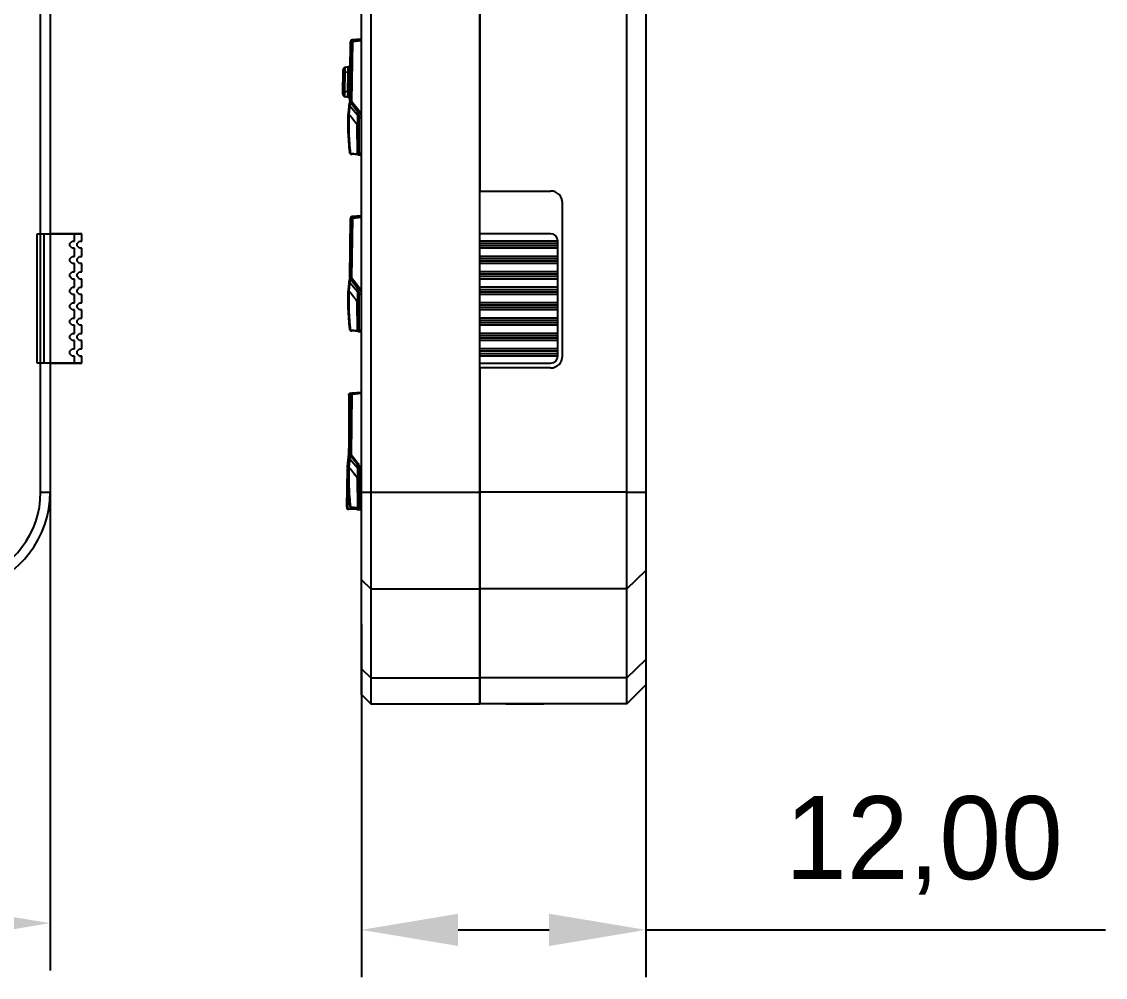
# Model space of a CAD drawing. Header units: millimetres. Extents: x 271 to 405, y 465 to 539.
# Drawn here: x 359.57 to 405.28, y 465.19 to 505.49 of the extents above; entities that cross this region are included whole.
import ezdxf

# ---------------------------------------------------------------- set-up
doc = ezdxf.new("R2010")
doc.units = ezdxf.units.MM
doc.header["$PDSIZE"] = -1
doc.dimstyles.new('ISO-25', dxfattribs={"dimtxt": 2.5, "dimasz": 2.5, "dimexe": 1.25, "dimexo": 0.625, "dimtad": 1, "dimtxsty": 'Standard', "dimcen": 2.5, "dimadec": 0, "dimazin": 0, "dimtfac": 1, "dimtmove": 0, "dimatfit": 3, "dimfxl": 1, "dimarcsym": 0})

# ---------------------------------------------------------------- blocks, each defined once
blk = doc.blocks.new('*D2')
at = {"color": 0, "lineweight": -2}
for p, q in [((288.922, 503.974), (288.922, 465.47)), ((360.773, 503.974), (360.773, 465.47)), ((293.002, 467.47), (356.693, 467.47))]:
    blk.add_line(p, q, dxfattribs=at)
at = {"color": 0}
for points in [[(293.002, 468.15), (293.002, 466.79), (288.922, 467.47)], [(356.693, 466.79), (356.693, 468.15), (360.773, 467.47)]]:
    blk.add_solid(points, dxfattribs=at)
at = {"layer": 'Defpoints', "color": 0}
for p in [(288.922, 503.974), (360.773, 503.974), (360.773, 467.47)]:
    blk.add_point(p, dxfattribs=at)
at = {"color": 0, "insert": (324.848, 471.036), "char_height": 3.5, "attachment_point": 5}
blk.add_mtext('71,85', dxfattribs=at)
blk = doc.blocks.new('*D4')
at = {"color": 0, "lineweight": -2}
for p, q in [((373.902, 480.074), (373.902, 465.186)), ((385.902, 480.074), (385.902, 465.186)), ((377.982, 467.186), (381.822, 467.186)), ((385.902, 467.186), (405.28, 467.186))]:
    blk.add_line(p, q, dxfattribs=at)
at = {"color": 0}
for points in [[(377.982, 467.866), (377.982, 466.506), (373.902, 467.186)], [(381.822, 466.506), (381.822, 467.866), (385.902, 467.186)]]:
    blk.add_solid(points, dxfattribs=at)
at = {"layer": 'Defpoints', "color": 0}
for p in [(373.902, 480.074), (385.902, 480.074), (385.902, 467.186)]:
    blk.add_point(p, dxfattribs=at)
at = {"color": 0, "insert": (397.631, 470.751), "char_height": 3.5, "attachment_point": 5}
blk.add_mtext('12,00', dxfattribs=at)

msp = doc.modelspace()

# ---------------------------------------------------------------- linework, layer by layer
at = {"color": 7, "linetype": 'Continuous', "lineweight": 25}
for p, q in [((360.374, 485.652), (360.373, 515.354)), ((360.773, 515.354), (360.773, 485.652)), ((373.902, 485.652), (373.902, 515.354)), ((374.302, 515.354), (374.302, 485.652)), ((378.902, 496.547), (378.902, 515.354)), ((378.902, 515.354), (378.902, 498.347)), ((385.102, 485.652), (385.102, 512.604)), ((385.902, 512.604), (385.902, 485.652)), ((373.408, 502.145), (373.441, 504.642)), ((373.441, 504.642), (373.408, 502.145)), ((373.521, 504.641), (373.488, 502.144)), ((373.902, 504.757), (373.513, 504.72)), ((373.564, 504.725), (373.513, 504.72)), ((373.564, 504.725), (373.513, 504.72)), ((373.564, 504.725), (373.513, 504.72)), ((373.564, 504.725), (373.513, 504.72)), ((373.564, 504.725), (373.513, 504.72)), ((373.514, 504.72), (373.559, 504.725)), ((373.514, 504.72), (373.564, 504.725)), ((373.514, 504.72), (373.564, 504.725)), ((373.514, 504.72), (373.553, 504.724)), ((373.514, 504.72), (373.556, 504.724)), ((373.514, 504.72), (373.556, 504.724)), ((373.564, 504.725), (373.902, 504.757)), ((373.128, 503.356), (373.117, 502.536)), ((373.128, 503.356), (373.117, 502.536)), ((373.119, 502.536), (373.13, 503.356)), ((373.213, 503.355), (373.13, 503.356)), ((373.202, 502.535), (373.213, 503.355)), ((373.348, 503.353), (373.213, 503.355)), ((373.349, 503.581), (373.214, 503.559)), ((373.337, 502.533), (373.348, 503.353)), ((373.421, 502.532), (373.431, 503.352)), ((373.202, 502.535), (373.119, 502.536)), ((373.198, 502.33), (373.332, 502.305)), ((373.337, 502.533), (373.202, 502.535)), ((373.436, 502.543), (373.433, 502.31)), ((373.446, 502.477), (373.433, 502.31)), ((373.438, 502.733), (373.436, 502.574)), ((373.353, 501.635), (373.381, 501.917)), ((373.395, 502.025), (373.366, 501.814)), ((373.399, 501.863), (373.376, 501.588)), ((373.41, 502.139), (373.392, 502)), ((373.392, 501.98), (373.416, 502.101)), ((373.409, 501.924), (373.399, 501.863)), ((373.408, 502.145), (373.408, 502.142)), ((373.432, 502.04), (373.409, 501.924)), ((373.741, 501.549), (373.409, 501.924)), ((373.716, 501.726), (373.426, 502.095)), ((373.488, 502.144), (373.779, 501.776)), ((373.812, 499.941), (373.814, 501.443)), ((373.894, 501.443), (373.892, 499.941)), ((373.736, 499.913), (373.73, 501.14)), ((373.413, 499.98), (373.41, 499.98)), ((373.413, 499.98), (373.41, 499.98)), ((373.413, 499.98), (373.41, 499.98)), ((373.413, 499.98), (373.41, 499.98)), ((373.413, 499.98), (373.41, 499.98)), ((373.41, 499.98), (373.415, 499.95)), ((373.41, 499.98), (373.413, 499.98)), ((373.415, 499.95), (373.41, 499.98)), ((373.426, 499.978), (373.413, 499.98)), ((373.433, 499.941), (373.736, 499.913)), ((373.457, 499.907), (373.459, 499.906)), ((373.785, 499.871), (373.481, 499.899)), ((373.887, 499.861), (373.785, 499.871)), ((373.785, 499.871), (373.883, 499.862)), ((373.884, 499.861), (373.902, 499.86)), ((378.902, 498.347), (381.885, 498.347)), ((382.385, 491.387), (382.385, 497.847)), ((373.902, 497.307), (373.513, 497.27)), ((373.564, 497.275), (373.902, 497.307)), ((373.408, 494.695), (373.441, 497.192)), ((373.441, 497.192), (373.408, 494.695)), ((373.521, 497.191), (373.488, 494.694)), ((373.564, 497.275), (373.513, 497.27)), ((373.564, 497.275), (373.513, 497.27)), ((373.564, 497.275), (373.513, 497.27)), ((373.564, 497.275), (373.513, 497.27)), ((373.564, 497.275), (373.513, 497.27)), ((373.514, 497.27), (373.562, 497.275)), ((373.514, 497.27), (373.564, 497.275)), ((373.514, 497.27), (373.564, 497.275)), ((373.514, 497.27), (373.556, 497.274)), ((373.514, 497.27), (373.556, 497.274)), ((373.514, 497.27), (373.556, 497.274)), ((362.108, 496.547), (360.773, 496.547)), ((362.108, 496.237), (362.108, 496.547)), ((381.885, 496.547), (378.902, 496.547)), ((378.902, 496.237), (378.902, 496.547)), ((361.908, 496.137), (362.008, 496.237)), ((361.908, 496.037), (361.908, 496.137)), ((362.008, 495.937), (361.908, 496.037)), ((362.008, 496.237), (362.108, 496.237)), ((362.108, 495.937), (362.008, 495.937)), ((362.108, 495.587), (362.108, 495.937)), ((382.185, 496.237), (378.902, 496.237)), ((378.902, 496.137), (378.902, 496.237)), ((382.185, 496.137), (378.902, 496.137)), ((378.902, 496.037), (378.902, 496.137)), ((382.185, 496.037), (378.902, 496.037)), ((378.902, 495.937), (378.902, 496.037)), ((382.185, 495.937), (378.902, 495.937)), ((378.902, 495.587), (378.902, 495.937)), ((382.185, 496.237), (382.185, 496.247)), ((382.185, 496.137), (382.185, 496.237)), ((382.185, 496.037), (382.185, 496.137)), ((382.185, 495.937), (382.185, 496.037)), ((382.185, 495.587), (382.185, 495.937)), ((361.908, 495.487), (362.008, 495.587)), ((361.908, 495.387), (361.908, 495.487)), ((362.008, 495.587), (362.108, 495.587)), ((382.185, 495.587), (378.902, 495.587)), ((378.902, 495.487), (378.902, 495.587)), ((382.185, 495.487), (378.902, 495.487)), ((378.902, 495.387), (378.902, 495.487)), ((382.185, 495.487), (382.185, 495.587)), ((382.185, 495.387), (382.185, 495.487)), ((362.008, 495.287), (361.908, 495.387)), ((362.108, 495.287), (362.008, 495.287)), ((362.108, 494.937), (362.108, 495.287)), ((373.436, 495.093), (373.433, 494.86)), ((373.446, 495.027), (373.433, 494.86)), ((373.438, 495.283), (373.436, 495.124)), ((382.185, 495.387), (378.902, 495.387)), ((378.902, 495.287), (378.902, 495.387)), ((382.185, 495.287), (378.902, 495.287)), ((378.902, 494.937), (378.902, 495.287)), ((382.185, 495.287), (382.185, 495.387)), ((382.185, 494.937), (382.185, 495.287)), ((361.908, 494.837), (362.008, 494.937)), ((361.908, 494.737), (361.908, 494.837)), ((362.008, 494.637), (361.908, 494.737)), ((362.008, 494.937), (362.108, 494.937)), ((362.108, 494.637), (362.008, 494.637)), ((362.108, 494.287), (362.108, 494.637)), ((373.395, 494.575), (373.366, 494.364)), ((373.41, 494.689), (373.392, 494.55)), ((373.392, 494.53), (373.416, 494.651)), ((373.408, 494.695), (373.408, 494.692)), ((373.432, 494.59), (373.409, 494.474)), ((373.716, 494.276), (373.426, 494.645)), ((373.488, 494.694), (373.779, 494.326)), ((382.185, 494.937), (378.902, 494.937)), ((378.902, 494.837), (378.902, 494.937)), ((382.185, 494.837), (378.902, 494.837)), ((378.902, 494.737), (378.902, 494.837)), ((382.185, 494.737), (378.902, 494.737)), ((378.902, 494.637), (378.902, 494.737)), ((382.185, 494.637), (378.902, 494.637)), ((378.902, 494.287), (378.902, 494.637)), ((382.185, 494.837), (382.185, 494.937)), ((382.185, 494.737), (382.185, 494.837)), ((382.185, 494.637), (382.185, 494.737)), ((382.185, 494.287), (382.185, 494.637)), ((361.908, 494.187), (362.008, 494.287)), ((361.908, 494.087), (361.908, 494.187)), ((362.008, 493.987), (361.908, 494.087)), ((362.008, 494.287), (362.108, 494.287)), ((373.353, 494.185), (373.381, 494.467)), ((373.399, 494.413), (373.376, 494.138)), ((373.409, 494.474), (373.399, 494.413)), ((373.741, 494.099), (373.409, 494.474)), ((382.185, 494.287), (378.902, 494.287)), ((378.902, 494.187), (378.902, 494.287)), ((382.185, 494.187), (378.902, 494.187)), ((378.902, 494.087), (378.902, 494.187)), ((382.185, 494.087), (378.902, 494.087)), ((378.902, 493.987), (378.902, 494.087)), ((382.185, 494.187), (382.185, 494.287)), ((382.185, 494.087), (382.185, 494.187)), ((382.185, 493.987), (382.185, 494.087)), ((361.908, 493.537), (362.008, 493.637)), ((362.108, 493.987), (362.008, 493.987)), ((362.008, 493.637), (362.108, 493.637)), ((362.108, 493.637), (362.108, 493.987)), ((373.736, 492.463), (373.73, 493.69)), ((373.812, 492.491), (373.814, 493.993)), ((373.894, 493.993), (373.892, 492.491)), ((382.185, 493.987), (378.902, 493.987)), ((378.902, 493.637), (378.902, 493.987)), ((382.185, 493.637), (378.902, 493.637)), ((378.902, 493.537), (378.902, 493.637)), ((382.185, 493.637), (382.185, 493.987)), ((382.185, 493.537), (382.185, 493.637)), ((361.908, 493.437), (361.908, 493.537)), ((362.008, 493.337), (361.908, 493.437)), ((362.108, 493.337), (362.008, 493.337)), ((362.108, 492.987), (362.108, 493.337)), ((382.185, 493.537), (378.902, 493.537)), ((378.902, 493.437), (378.902, 493.537)), ((382.185, 493.437), (378.902, 493.437)), ((378.902, 493.337), (378.902, 493.437)), ((382.185, 493.337), (378.902, 493.337)), ((378.902, 492.987), (378.902, 493.337)), ((382.185, 493.437), (382.185, 493.537)), ((382.185, 493.337), (382.185, 493.437)), ((382.185, 492.987), (382.185, 493.337)), ((361.908, 492.887), (362.008, 492.987)), ((361.908, 492.787), (361.908, 492.887)), ((362.008, 492.687), (361.908, 492.787)), ((362.008, 492.987), (362.108, 492.987)), ((382.185, 492.987), (378.902, 492.987)), ((378.902, 492.887), (378.902, 492.987)), ((382.185, 492.887), (378.902, 492.887)), ((378.902, 492.787), (378.902, 492.887)), ((382.185, 492.787), (378.902, 492.787)), ((378.902, 492.687), (378.902, 492.787)), ((382.185, 492.887), (382.185, 492.987)), ((382.185, 492.787), (382.185, 492.887)), ((382.185, 492.687), (382.185, 492.787)), ((361.908, 492.237), (362.008, 492.337)), ((362.108, 492.687), (362.008, 492.687)), ((362.008, 492.337), (362.108, 492.337)), ((362.108, 492.337), (362.108, 492.687)), ((373.413, 492.53), (373.41, 492.53)), ((373.413, 492.53), (373.41, 492.53)), ((373.413, 492.53), (373.41, 492.53)), ((373.41, 492.53), (373.415, 492.5)), ((373.413, 492.53), (373.41, 492.53)), ((373.413, 492.53), (373.41, 492.53)), ((373.41, 492.53), (373.413, 492.53)), ((373.415, 492.5), (373.41, 492.53)), ((373.426, 492.528), (373.413, 492.53)), ((373.433, 492.491), (373.736, 492.463)), ((373.457, 492.457), (373.459, 492.456)), ((373.785, 492.421), (373.481, 492.449)), ((373.887, 492.411), (373.785, 492.421)), ((373.785, 492.421), (373.883, 492.412)), ((373.884, 492.411), (373.902, 492.41)), ((382.185, 492.687), (378.902, 492.687)), ((378.902, 492.337), (378.902, 492.687)), ((382.185, 492.337), (378.902, 492.337)), ((378.902, 492.237), (378.902, 492.337)), ((382.185, 492.337), (382.185, 492.687)), ((382.185, 492.237), (382.185, 492.337)), ((361.908, 492.137), (361.908, 492.237)), ((362.008, 492.037), (361.908, 492.137)), ((362.108, 492.037), (362.008, 492.037)), ((362.108, 491.687), (362.108, 492.037)), ((382.185, 492.237), (378.902, 492.237)), ((378.902, 492.137), (378.902, 492.237)), ((382.185, 492.137), (378.902, 492.137)), ((378.902, 492.037), (378.902, 492.137)), ((382.185, 492.037), (378.902, 492.037)), ((378.902, 491.687), (378.902, 492.037)), ((382.185, 492.137), (382.185, 492.237)), ((382.185, 492.037), (382.185, 492.137)), ((382.185, 491.687), (382.185, 492.037)), ((361.908, 491.587), (362.008, 491.687)), ((361.908, 491.487), (361.908, 491.587)), ((362.008, 491.387), (361.908, 491.487)), ((362.008, 491.687), (362.108, 491.687)), ((362.008, 491.387), (362.108, 491.387)), ((362.108, 491.087), (362.108, 491.387)), ((382.185, 491.687), (378.902, 491.687)), ((378.902, 491.587), (378.902, 491.687)), ((382.185, 491.587), (378.902, 491.587)), ((378.902, 491.487), (378.902, 491.587)), ((382.185, 491.487), (378.902, 491.487)), ((378.902, 491.387), (378.902, 491.487)), ((382.185, 491.387), (378.902, 491.387)), ((378.902, 491.087), (378.902, 491.387)), ((382.185, 491.587), (382.185, 491.687)), ((382.185, 491.487), (382.185, 491.587)), ((382.185, 491.387), (382.185, 491.487)), ((360.773, 491.087), (362.108, 491.087)), ((378.902, 491.087), (381.885, 491.087)), ((378.902, 485.652), (378.902, 491.087)), ((378.902, 490.887), (378.902, 485.652)), ((381.885, 490.887), (378.902, 490.887)), ((373.373, 489.748), (373.371, 488.446)), ((373.386, 489.749), (373.373, 489.748)), ((373.382, 487.203), (373.386, 489.749)), ((373.447, 489.828), (373.459, 489.829)), ((373.497, 489.767), (373.464, 487.235)), ((373.902, 489.856), (373.493, 489.817)), ((373.557, 489.823), (373.493, 489.817)), ((373.557, 489.823), (373.902, 489.856)), ((373.371, 488.446), (373.37, 487.36)), ((373.359, 487.305), (373.33, 486.886)), ((373.361, 487.313), (373.331, 486.886)), ((373.378, 487.664), (373.378, 487.485)), ((373.464, 487.235), (373.761, 486.859)), ((373.364, 486.731), (373.391, 486.995)), ((373.377, 487.16), (373.378, 487.16)), ((373.378, 487.16), (373.382, 487.203)), ((373.404, 487.098), (373.378, 486.907)), ((373.402, 486.961), (373.379, 486.701)), ((373.419, 487.209), (373.4, 487.063)), ((373.405, 487.147), (373.401, 487.103)), ((373.414, 487.034), (373.402, 486.961)), ((373.439, 487.158), (373.414, 487.034)), ((373.755, 486.649), (373.414, 487.034)), ((373.722, 486.828), (373.425, 487.204)), ((373.283, 485.015), (373.311, 486.618)), ((373.312, 486.655), (373.311, 486.618)), ((373.817, 485.015), (373.82, 486.544)), ((373.87, 486.544), (373.867, 485.014)), ((373.749, 484.999), (373.743, 486.24)), ((360.374, 485.652), (360.773, 485.652)), ((373.902, 481.952), (373.902, 485.652)), ((373.902, 485.652), (374.302, 485.652)), ((374.302, 485.652), (374.302, 481.566)), ((374.302, 485.652), (378.902, 485.652)), ((378.902, 481.566), (378.902, 485.652)), ((385.102, 485.652), (378.902, 485.652)), ((378.902, 485.652), (378.902, 481.566)), ((385.102, 485.652), (385.902, 485.652)), ((385.102, 481.566), (385.102, 485.652)), ((385.902, 485.652), (385.902, 482.338)), ((373.283, 485.007), (373.283, 484.998)), ((373.317, 484.963), (373.689, 484.954)), ((373.425, 485.052), (373.423, 485.052)), ((373.423, 485.052), (373.427, 485.034)), ((373.438, 485.028), (373.749, 484.999)), ((373.452, 485.006), (373.456, 485.006)), ((373.78, 484.972), (373.468, 485.002)), ((373.892, 484.962), (373.883, 484.963)), ((373.733, 484.918), (373.361, 484.927)), ((373.888, 484.915), (373.902, 484.914)), ((385.102, 481.566), (385.902, 482.338)), ((385.902, 482.338), (385.902, 478.583)), ((373.902, 481.952), (374.302, 481.566)), ((373.902, 478.197), (373.902, 481.952)), ((374.302, 481.566), (378.902, 481.566)), ((374.302, 481.566), (374.302, 477.811)), ((378.902, 477.811), (378.902, 481.566)), ((385.102, 481.566), (378.902, 481.566)), ((378.902, 481.566), (378.902, 477.811)), ((385.102, 477.811), (385.102, 481.566)), ((385.102, 477.811), (385.902, 478.583)), ((385.902, 478.583), (385.902, 477.517)), ((373.902, 478.197), (374.302, 477.811)), ((373.902, 477.117), (373.902, 478.197)), ((374.302, 477.811), (378.902, 477.811)), ((374.302, 477.811), (374.302, 476.717)), ((378.902, 476.717), (378.902, 477.811)), ((385.102, 477.811), (378.902, 477.811)), ((378.902, 477.811), (378.902, 476.717)), ((385.102, 476.717), (385.102, 477.811)), ((385.102, 476.717), (385.902, 477.517)), ((373.902, 477.117), (374.302, 476.717)), ((374.302, 476.717), (378.902, 476.717)), ((385.102, 476.717), (378.902, 476.717))]:
    msp.add_line(p, q, dxfattribs=at)
at = {"color": 8, "linetype": 'Continuous', "lineweight": 25}
for p, q in [((373.504, 504.719), (373.513, 504.72)), ((373.504, 504.719), (373.513, 504.72)), ((373.504, 504.719), (373.513, 504.72)), ((373.504, 504.719), (373.513, 504.72)), ((373.902, 504.677), (373.521, 504.641)), ((373.434, 502.439), (373.436, 502.574)), ((373.435, 502.471), (373.436, 502.543)), ((373.381, 501.917), (373.392, 502.003)), ((373.426, 500.015), (373.426, 499.978)), ((373.504, 497.269), (373.513, 497.27)), ((373.504, 497.269), (373.513, 497.27)), ((373.504, 497.269), (373.513, 497.27)), ((373.504, 497.269), (373.513, 497.27)), ((373.902, 497.227), (373.521, 497.191)), ((373.434, 494.989), (373.436, 495.124)), ((373.435, 495.021), (373.436, 495.093)), ((373.381, 494.467), (373.392, 494.553)), ((373.426, 492.565), (373.426, 492.528)), ((373.902, 489.806), (373.497, 489.767)), ((373.367, 487.304), (373.378, 487.485)), ((373.378, 487.664), (373.377, 487.542)), ((373.378, 487.485), (373.378, 487.248)), ((373.382, 487.203), (373.382, 487.203)), ((373.391, 486.995), (373.403, 487.081)), ((373.353, 486.724), (373.346, 486.601)), ((373.378, 486.569), (373.346, 486.601)), ((373.819, 486.171), (373.743, 486.24)), ((373.298, 485.015), (373.283, 485.015)), ((373.689, 484.954), (373.689, 484.981)), ((373.412, 484.926), (373.413, 484.926))]:
    msp.add_line(p, q, dxfattribs=at)
at = {"color": 7, "linetype": 'Continuous'}
for p, q in [((360.223, 496.547), (361.808, 496.547)), ((360.223, 491.087), (360.223, 496.547)), ((360.523, 496.547), (362.108, 496.547)), ((360.523, 491.087), (360.523, 496.547)), ((361.808, 496.247), (361.808, 496.547)), ((362.108, 496.247), (362.108, 496.547)), ((361.608, 496.137), (361.708, 496.237)), ((361.608, 496.037), (361.608, 496.137)), ((361.708, 495.937), (361.608, 496.037)), ((361.708, 496.237), (361.808, 496.237)), ((361.808, 495.937), (361.708, 495.937)), ((361.808, 496.237), (361.808, 496.247)), ((361.808, 495.587), (361.808, 495.937)), ((361.908, 496.137), (362.008, 496.237)), ((361.908, 496.037), (361.908, 496.137)), ((362.008, 495.937), (361.908, 496.037)), ((362.008, 496.237), (362.108, 496.237)), ((362.108, 495.937), (362.008, 495.937)), ((362.108, 496.237), (362.108, 496.247)), ((362.108, 495.587), (362.108, 495.937)), ((361.608, 495.487), (361.708, 495.587)), ((361.608, 495.387), (361.608, 495.487)), ((361.708, 495.587), (361.808, 495.587)), ((361.908, 495.487), (362.008, 495.587)), ((361.908, 495.387), (361.908, 495.487)), ((362.008, 495.587), (362.108, 495.587)), ((361.708, 495.287), (361.608, 495.387)), ((361.808, 495.287), (361.708, 495.287)), ((361.808, 494.937), (361.808, 495.287)), ((362.008, 495.287), (361.908, 495.387)), ((362.108, 495.287), (362.008, 495.287)), ((362.108, 494.937), (362.108, 495.287)), ((361.608, 494.837), (361.708, 494.937)), ((361.608, 494.737), (361.608, 494.837)), ((361.708, 494.637), (361.608, 494.737)), ((361.708, 494.937), (361.808, 494.937)), ((361.808, 494.637), (361.708, 494.637)), ((361.808, 494.287), (361.808, 494.637)), ((361.908, 494.837), (362.008, 494.937)), ((361.908, 494.737), (361.908, 494.837)), ((362.008, 494.637), (361.908, 494.737)), ((362.008, 494.937), (362.108, 494.937)), ((362.108, 494.637), (362.008, 494.637)), ((362.108, 494.287), (362.108, 494.637)), ((361.608, 494.187), (361.708, 494.287)), ((361.608, 494.087), (361.608, 494.187)), ((361.708, 493.987), (361.608, 494.087)), ((361.708, 494.287), (361.808, 494.287)), ((361.908, 494.187), (362.008, 494.287)), ((361.908, 494.087), (361.908, 494.187)), ((362.008, 493.987), (361.908, 494.087)), ((362.008, 494.287), (362.108, 494.287)), ((361.608, 493.537), (361.708, 493.637)), ((361.808, 493.987), (361.708, 493.987)), ((361.708, 493.637), (361.808, 493.637)), ((361.808, 493.637), (361.808, 493.987)), ((361.908, 493.537), (362.008, 493.637)), ((362.108, 493.987), (362.008, 493.987)), ((362.008, 493.637), (362.108, 493.637)), ((362.108, 493.637), (362.108, 493.987)), ((361.608, 493.437), (361.608, 493.537)), ((361.708, 493.337), (361.608, 493.437)), ((361.808, 493.337), (361.708, 493.337)), ((361.808, 492.987), (361.808, 493.337)), ((361.908, 493.437), (361.908, 493.537)), ((362.008, 493.337), (361.908, 493.437)), ((362.108, 493.337), (362.008, 493.337)), ((362.108, 492.987), (362.108, 493.337)), ((361.608, 492.887), (361.708, 492.987)), ((361.608, 492.787), (361.608, 492.887)), ((361.708, 492.687), (361.608, 492.787)), ((361.708, 492.987), (361.808, 492.987)), ((361.908, 492.887), (362.008, 492.987)), ((361.908, 492.787), (361.908, 492.887)), ((362.008, 492.687), (361.908, 492.787)), ((362.008, 492.987), (362.108, 492.987)), ((361.608, 492.237), (361.708, 492.337)), ((361.808, 492.687), (361.708, 492.687)), ((361.708, 492.337), (361.808, 492.337)), ((361.808, 492.337), (361.808, 492.687)), ((361.908, 492.237), (362.008, 492.337)), ((362.108, 492.687), (362.008, 492.687)), ((362.008, 492.337), (362.108, 492.337)), ((362.108, 492.337), (362.108, 492.687)), ((361.608, 492.137), (361.608, 492.237)), ((361.708, 492.037), (361.608, 492.137)), ((361.808, 492.037), (361.708, 492.037)), ((361.808, 491.687), (361.808, 492.037)), ((361.908, 492.137), (361.908, 492.237)), ((362.008, 492.037), (361.908, 492.137)), ((362.108, 492.037), (362.008, 492.037)), ((362.108, 491.687), (362.108, 492.037)), ((361.608, 491.587), (361.708, 491.687)), ((361.608, 491.487), (361.608, 491.587)), ((361.708, 491.387), (361.608, 491.487)), ((361.708, 491.687), (361.808, 491.687)), ((361.808, 491.387), (361.708, 491.387)), ((361.808, 491.087), (361.808, 491.387)), ((361.908, 491.587), (362.008, 491.687)), ((361.908, 491.487), (361.908, 491.587)), ((362.008, 491.387), (361.908, 491.487)), ((362.008, 491.687), (362.108, 491.687)), ((362.108, 491.387), (362.008, 491.387)), ((362.108, 491.087), (362.108, 491.387)), ((361.808, 491.087), (360.223, 491.087)), ((362.108, 491.087), (360.523, 491.087))]:
    msp.add_line(p, q, dxfattribs=at)
at = {"color": 7, "linetype": 'Continuous', "lineweight": 25, "flags": 128}
for points in [[(373.129, 503.428), (373.128, 503.396), (373.128, 503.356)], [(373.117, 502.536), (373.117, 502.495), (373.116, 502.461), (373.116, 502.438), (373.117, 502.43), (373.117, 502.438), (373.118, 502.461), (373.118, 502.495), (373.119, 502.536)], [(373.419, 502.104), (373.422, 502.1), (373.426, 502.095)], [(373.419, 494.654), (373.422, 494.65), (373.426, 494.645)], [(373.466, 489.749), (373.45, 489.749), (373.435, 489.749), (373.421, 489.749), (373.409, 489.749), (373.399, 489.749), (373.392, 489.749), (373.387, 489.749), (373.386, 489.749)], [(373.414, 487.235), (373.431, 488.502), (373.447, 489.768)], [(373.793, 486.596), (373.795, 486.596), (373.799, 486.597), (373.806, 486.597), (373.816, 486.597), (373.829, 486.597), (373.842, 486.597), (373.857, 486.597), (373.873, 486.597)], [(380.001, 476.717), (380.009, 476.717), (380.074, 476.717), (380.197, 476.717), (380.369, 476.717), (380.576, 476.717), (380.801, 476.717)], [(380.801, 476.717), (381.027, 476.717), (381.234, 476.717), (381.406, 476.717), (381.529, 476.717), (381.593, 476.717), (381.601, 476.717)]]:
    msp.add_lwpolyline(points, dxfattribs=at)
at = {"color": 8, "linetype": 'Continuous', "lineweight": 25, "flags": 128}
for points in [[(373.13, 503.441), (373.13, 503.454), (373.13, 503.462), (373.13, 503.454), (373.129, 503.431), (373.129, 503.428)], [(373.213, 503.355), (373.214, 503.433), (373.214, 503.499), (373.214, 503.544), (373.214, 503.559), (373.214, 503.559)], [(373.348, 503.353), (373.349, 503.44), (373.349, 503.514), (373.349, 503.564), (373.349, 503.581), (373.349, 503.581)], [(373.198, 502.33), (373.198, 502.33), (373.199, 502.346), (373.2, 502.39), (373.201, 502.457), (373.202, 502.535)], [(373.436, 499.952), (373.438, 499.948), (373.439, 499.945)], [(373.382, 487.203), (373.383, 487.203), (373.388, 487.203), (373.395, 487.203), (373.405, 487.203), (373.417, 487.203), (373.419, 487.203)], [(373.405, 487.147), (373.407, 487.148), (373.41, 487.151), (373.412, 487.154)], [(373.888, 484.915), (373.888, 484.916), (373.888, 484.92), (373.888, 484.927), (373.888, 484.935), (373.888, 484.946), (373.889, 484.959), (373.889, 484.962)]]:
    msp.add_lwpolyline(points, dxfattribs=at)
at = {"color": 7, "linetype": 'Continuous', "lineweight": 25}
for centre, radius, start, end in [((373.521, 504.641), 0.08, 95.4235, 179.2478), ((364.964, 503.472), 8.166, 359.1826, 359.7796), ((373.892, 499.941), 0.08, 206.7461, 264.6441), ((381.885, 497.847), 0.5, 0, 90), ((373.521, 497.191), 0.08, 95.4235, 179.2478), ((381.885, 496.247), 0.3, 0, 90), ((373.892, 492.491), 0.08, 206.7461, 264.6441), ((381.885, 491.387), 0.3, 270, 0), ((381.885, 491.387), 0.5, 270, 0), ((373.466, 489.749), 0.08, 94.577, 179.9097), ((373.458, 487.16), 0.08, 179.9125, 225.0645), ((373.462, 487.203), 0.08, 179.9109, 225.0952), ((356.536, 485.652), 3.837, 285.3418, 359.9994), ((356.536, 485.652), 4.237, 285.3418, 359.9995), ((373.362, 485.007), 0.08, 179.9482, 268.7088), ((373.367, 484.979), 0.0527, 198.0869, 263.2734), ((373.739, 484.971), 0.0527, 198.0868, 263.2734), ((373.89, 484.995), 0.08, 202.6057, 268.7054)]:
    msp.add_arc(centre, radius, start, end, dxfattribs=at)
at = {"color": 8, "linetype": 'Continuous', "lineweight": 25}
for centre, radius, start, end in [((366.193, 502.569), 7.145, 357.8771, 359.7087), ((373.506, 499.977), 0.08, 179.2835, 202.823), ((373.892, 499.941), 0.08, 219.6278, 264.6443), ((373.506, 492.527), 0.08, 179.2835, 203.8153), ((373.892, 492.491), 0.08, 219.6247, 264.6443), ((373.335, 485.013), 0.0533, 186.2323, 249.5217)]:
    msp.add_arc(centre, radius, start, end, dxfattribs=at)
at = {"color": 7, "linetype": 'Continuous', "lineweight": 25}
for points, knots in [([(373.524, 504.721), (373.517, 504.72), (373.504, 504.72), (373.485, 504.711), (373.47, 504.697), (373.458, 504.682), (373.45, 504.666), (373.445, 504.655), (373.443, 504.648), (373.442, 504.645), (373.441, 504.642), (373.441, 504.642), (373.441, 504.642)], [0, 0, 0, 0, 0.15768, 0.314346, 0.4644, 0.602906, 0.726263, 0.832708, 0.87988, 0.923189, 0.963052, 1, 1, 1, 1]), ([(373.441, 504.642), (373.442, 504.642), (373.443, 504.642), (373.454, 504.642), (373.468, 504.641), (373.483, 504.641), (373.501, 504.641), (373.514, 504.641), (373.521, 504.641)], [0, 0, 0, 0, 0.181752, 0.411268, 0.545131, 0.689867, 0.842768, 1, 1, 1, 1]), ([(373.521, 504.641), (373.52, 504.647), (373.519, 504.66), (373.517, 504.678), (373.516, 504.693), (373.515, 504.708), (373.514, 504.718), (373.514, 504.72), (373.514, 504.72)], [0, 0, 0, 0, 0.157473, 0.309699, 0.454025, 0.58857, 0.817964, 1, 1, 1, 1]), ([(373.214, 503.558), (373.206, 503.557), (373.188, 503.554), (373.166, 503.539), (373.149, 503.521), (373.139, 503.504), (373.134, 503.489), (373.131, 503.477), (373.13, 503.471), (373.13, 503.467), (373.13, 503.464), (373.13, 503.456), (373.129, 503.446), (373.129, 503.431), (373.129, 503.428)], [0, 0, 0, 0, 0.117875, 0.251494, 0.363658, 0.458025, 0.5346, 0.591224, 0.622224, 0.643386, 0.672141, 0.737076, 0.950037, 1, 1, 1, 1]), ([(373.432, 503.666), (373.432, 503.668), (373.432, 503.671), (373.432, 503.668), (373.431, 503.662), (373.429, 503.651), (373.422, 503.631), (373.403, 503.606), (373.376, 503.587), (373.356, 503.584), (373.348, 503.583)], [0, 0, 0, 0, 0.139336, 0.238272, 0.281919, 0.334076, 0.459947, 0.648915, 0.869902, 1, 1, 1, 1]), ([(373.431, 503.352), (373.432, 503.395), (373.433, 503.481), (373.434, 503.586), (373.434, 503.647), (373.434, 503.656), (373.434, 503.656)], [0, 0, 0, 0, 0.322455, 0.64491, 0.967366, 1, 1, 1, 1]), ([(373.117, 502.536), (373.117, 502.523), (373.117, 502.497), (373.116, 502.462), (373.116, 502.441), (373.116, 502.43), (373.116, 502.426), (373.117, 502.415), (373.121, 502.395), (373.133, 502.371), (373.156, 502.347), (373.179, 502.333), (373.194, 502.332), (373.198, 502.332)], [0, 0, 0, 0, 0.1286239, 0.2674422, 0.4084201, 0.4838492, 0.5454522, 0.5652851, 0.6203566, 0.7422289, 0.8432276, 0.9599414, 1, 1, 1, 1]), ([(373.434, 502.475), (373.434, 502.447), (373.432, 502.394), (373.424, 502.275), (373.416, 502.187), (373.41, 502.139), (373.41, 502.139)], [0, 0, 0, 0, 0.373397, 0.701846, 0.9983375, 1, 1, 1, 1]), ([(373.436, 502.543), (373.437, 502.561), (373.438, 502.598), (373.437, 502.582), (373.436, 502.574)], [0, 0, 0, 0, 0.502047, 1, 1, 1, 1]), ([(373.438, 502.733), (373.439, 502.746), (373.441, 502.773), (373.444, 502.737), (373.445, 502.645), (373.446, 502.533), (373.446, 502.477)], [0, 0, 0, 0, 0.256766, 0.505731, 0.751665, 1, 1, 1, 1]), ([(373.332, 502.303), (373.338, 502.302), (373.354, 502.301), (373.375, 502.287), (373.393, 502.27), (373.404, 502.252), (373.41, 502.236), (373.412, 502.225), (373.413, 502.219), (373.413, 502.216), (373.413, 502.214), (373.413, 502.214), (373.413, 502.214)], [0, 0, 0, 0, 0.113108, 0.305709, 0.46554, 0.600442, 0.710202, 0.787656, 0.833975, 0.876139, 0.934577, 1, 1, 1, 1]), ([(373.399, 501.863), (373.396, 501.867), (373.389, 501.875), (373.383, 501.889), (373.38, 501.903), (373.38, 501.912), (373.381, 501.917)], [0, 0, 0, 0, 0.247051, 0.499713, 0.752528, 1, 1, 1, 1]), ([(373.381, 501.917), (373.383, 501.929), (373.386, 501.952), (373.39, 501.971), (373.392, 501.98)], [0, 0, 0, 0, 0.557096, 1, 1, 1, 1]), ([(373.409, 501.924), (373.406, 501.928), (373.4, 501.937), (373.394, 501.951), (373.391, 501.965), (373.391, 501.975), (373.392, 501.98)], [0, 0, 0, 0, 0.247246, 0.499807, 0.752471, 1, 1, 1, 1]), ([(373.488, 502.144), (373.478, 502.144), (373.463, 502.144), (373.444, 502.145), (373.431, 502.145), (373.421, 502.145), (373.411, 502.145), (373.409, 502.145), (373.408, 502.145)], [0, 0, 0, 0, 0.240463, 0.368553, 0.497681, 0.627218, 0.756382, 1, 1, 1, 1]), ([(373.409, 502.145), (373.409, 502.142), (373.409, 502.133), (373.412, 502.121), (373.417, 502.11), (373.421, 502.102), (373.423, 502.099), (373.424, 502.097), (373.425, 502.095), (373.425, 502.095), (373.425, 502.095), (373.426, 502.095)], [0, 0, 0, 0, 0.17618, 0.432787, 0.658631, 0.758368, 0.847885, 0.889009, 0.927828, 0.964681, 1, 1, 1, 1]), ([(373.432, 502.04), (373.429, 502.045), (373.423, 502.053), (373.417, 502.069), (373.414, 502.085), (373.415, 502.095), (373.416, 502.101)], [0, 0, 0, 0, 0.24719, 0.499867, 0.752615, 1, 1, 1, 1]), ([(373.426, 502.095), (373.426, 502.095), (373.428, 502.096), (373.435, 502.102), (373.443, 502.109), (373.454, 502.117), (373.468, 502.128), (373.48, 502.138), (373.488, 502.144)], [0, 0, 0, 0, 0.241127, 0.370686, 0.502719, 0.634695, 0.763396, 1, 1, 1, 1]), ([(373.41, 499.98), (373.385, 500.264), (373.336, 500.829), (373.347, 501.368), (373.353, 501.635)], [0, 0, 0, 0, 0.5029931, 1, 1, 1, 1]), ([(373.41, 499.98), (373.385, 500.264), (373.336, 500.83), (373.347, 501.368), (373.353, 501.635)], [0, 0, 0, 0, 0.502993, 1, 1, 1, 1]), ([(373.376, 501.588), (373.372, 501.591), (373.363, 501.598), (373.355, 501.61), (373.351, 501.623), (373.352, 501.631), (373.353, 501.635)], [0, 0, 0, 0, 0.246047, 0.499442, 0.75314, 1, 1, 1, 1]), ([(373.376, 501.588), (373.37, 501.322), (373.358, 500.789), (373.408, 500.224), (373.433, 499.941)], [0, 0, 0, 0, 0.499871, 1, 1, 1, 1]), ([(373.73, 501.14), (373.664, 501.223), (373.546, 501.373), (373.428, 501.522), (373.376, 501.588)], [0, 0, 0, 0, 0.558805, 1, 1, 1, 1]), ([(373.716, 501.726), (373.717, 501.727), (373.718, 501.728), (373.726, 501.734), (373.734, 501.741), (373.744, 501.749), (373.759, 501.76), (373.771, 501.77), (373.779, 501.776)], [0, 0, 0, 0, 0.241128, 0.370687, 0.50272, 0.634695, 0.763396, 1, 1, 1, 1]), ([(373.741, 501.549), (373.74, 501.493), (373.737, 501.38), (373.732, 501.22), (373.73, 501.14)], [0, 0, 0, 0, 0.499581, 1, 1, 1, 1]), ([(373.779, 501.776), (373.816, 501.719), (373.883, 501.617), (373.891, 501.496), (373.894, 501.443)], [0, 0, 0, 0, 0.558262, 1, 1, 1, 1]), ([(373.814, 501.443), (373.814, 501.444), (373.814, 501.445), (373.814, 501.446), (373.814, 501.446)], [0, 0, 0, 0, 0.560035, 1, 1, 1, 1]), ([(373.814, 501.443), (373.814, 501.444), (373.814, 501.445), (373.814, 501.446), (373.814, 501.446)], [0, 0, 0, 0, 0.5600349, 1, 1, 1, 1]), ([(373.814, 501.443), (373.814, 501.444), (373.814, 501.445), (373.814, 501.446), (373.814, 501.446)], [0, 0, 0, 0, 0.560035, 1, 1, 1, 1]), ([(373.814, 501.443), (373.814, 501.444), (373.814, 501.445), (373.814, 501.446), (373.814, 501.446)], [0, 0, 0, 0, 0.5600349, 1, 1, 1, 1]), ([(373.814, 501.443), (373.815, 501.443), (373.817, 501.443), (373.827, 501.443), (373.837, 501.443), (373.85, 501.443), (373.869, 501.443), (373.884, 501.443), (373.894, 501.443)], [0, 0, 0, 0, 0.240915, 0.370391, 0.5023, 0.633826, 0.762244, 1, 1, 1, 1]), ([(373.433, 499.941), (373.429, 499.944), (373.421, 499.948), (373.414, 499.958), (373.409, 499.969), (373.409, 499.976), (373.41, 499.98)], [0, 0, 0, 0, 0.221754, 0.487119, 0.729135, 1, 1, 1, 1]), ([(373.415, 499.95), (373.415, 499.949), (373.416, 499.945), (373.422, 499.942), (373.429, 499.942), (373.433, 499.941)], [0, 0, 0, 0, 0.332362, 0.622962, 1, 1, 1, 1]), ([(373.415, 499.95), (373.418, 499.944), (373.424, 499.93), (373.44, 499.914), (373.46, 499.903), (373.474, 499.901), (373.481, 499.899)], [0, 0, 0, 0, 0.25001, 0.499562, 0.749799, 1, 1, 1, 1]), ([(373.433, 499.941), (373.435, 499.936), (373.441, 499.924), (373.452, 499.912), (373.466, 499.902), (373.476, 499.9), (373.481, 499.899)], [0, 0, 0, 0, 0.2498125, 0.4999994, 0.750183, 1, 1, 1, 1]), ([(373.485, 499.899), (373.489, 499.898), (373.496, 499.898), (373.498, 499.898), (373.498, 499.898)], [0, 0, 0, 0, 0.559986, 1, 1, 1, 1]), ([(373.485, 499.899), (373.489, 499.898), (373.496, 499.898), (373.498, 499.898), (373.498, 499.898)], [0, 0, 0, 0, 0.559986, 1, 1, 1, 1]), ([(373.485, 499.899), (373.489, 499.898), (373.496, 499.898), (373.498, 499.898), (373.498, 499.898)], [0, 0, 0, 0, 0.559986, 1, 1, 1, 1]), ([(373.485, 499.899), (373.489, 499.898), (373.496, 499.898), (373.498, 499.898), (373.498, 499.898)], [0, 0, 0, 0, 0.559986, 1, 1, 1, 1]), ([(373.736, 499.913), (373.739, 499.907), (373.744, 499.896), (373.756, 499.883), (373.77, 499.874), (373.78, 499.872), (373.785, 499.871)], [0, 0, 0, 0, 0.245528, 0.499445, 0.753667, 1, 1, 1, 1]), ([(373.812, 499.941), (373.812, 499.941), (373.812, 499.941), (373.812, 499.939), (373.812, 499.935), (373.813, 499.93), (373.814, 499.924), (373.816, 499.915), (373.817, 499.909), (373.82, 499.905), (373.82, 499.905)], [0, 0, 0, 0, 0.072644, 0.152426, 0.244775, 0.355017, 0.486466, 0.639155, 0.993753, 1, 1, 1, 1]), ([(373.812, 499.941), (373.813, 499.941), (373.815, 499.941), (373.824, 499.941), (373.834, 499.941), (373.847, 499.941), (373.866, 499.941), (373.881, 499.941), (373.892, 499.941)], [0, 0, 0, 0, 0.243617, 0.372782, 0.502319, 0.631448, 0.759539, 1, 1, 1, 1]), ([(373.884, 499.861), (373.884, 499.862), (373.884, 499.863), (373.885, 499.874), (373.887, 499.889), (373.888, 499.904), (373.89, 499.921), (373.891, 499.934), (373.892, 499.941)], [0, 0, 0, 0, 0.182036, 0.411431, 0.545976, 0.690302, 0.842527, 1, 1, 1, 1]), ([(373.524, 497.271), (373.517, 497.27), (373.504, 497.27), (373.485, 497.261), (373.47, 497.247), (373.458, 497.232), (373.45, 497.216), (373.445, 497.205), (373.443, 497.198), (373.442, 497.195), (373.441, 497.192), (373.441, 497.192), (373.441, 497.192)], [0, 0, 0, 0, 0.15768, 0.314346, 0.4644, 0.602906, 0.726263, 0.832708, 0.87988, 0.923189, 0.963052, 1, 1, 1, 1]), ([(373.441, 497.192), (373.442, 497.192), (373.443, 497.192), (373.454, 497.192), (373.468, 497.191), (373.483, 497.191), (373.501, 497.191), (373.514, 497.191), (373.521, 497.191)], [0, 0, 0, 0, 0.181752, 0.411268, 0.545131, 0.689867, 0.842768, 1, 1, 1, 1]), ([(373.521, 497.191), (373.52, 497.197), (373.519, 497.21), (373.517, 497.228), (373.516, 497.243), (373.515, 497.258), (373.514, 497.268), (373.514, 497.27), (373.514, 497.27)], [0, 0, 0, 0, 0.157473, 0.309699, 0.454025, 0.58857, 0.817964, 1, 1, 1, 1]), ([(373.434, 495.025), (373.433, 494.997), (373.432, 494.944), (373.425, 494.828), (373.415, 494.737), (373.41, 494.695)], [0, 0, 0, 0, 0.3786773, 0.711771, 1, 1, 1, 1]), ([(373.436, 495.093), (373.437, 495.111), (373.438, 495.148), (373.437, 495.132), (373.436, 495.124)], [0, 0, 0, 0, 0.502047, 1, 1, 1, 1]), ([(373.438, 495.283), (373.439, 495.296), (373.441, 495.323), (373.444, 495.287), (373.445, 495.195), (373.446, 495.083), (373.446, 495.027)], [0, 0, 0, 0, 0.256766, 0.505731, 0.751665, 1, 1, 1, 1]), ([(373.488, 494.694), (373.478, 494.694), (373.463, 494.694), (373.444, 494.695), (373.431, 494.695), (373.421, 494.695), (373.411, 494.695), (373.409, 494.695), (373.408, 494.695)], [0, 0, 0, 0, 0.240463, 0.368553, 0.497681, 0.627218, 0.756382, 1, 1, 1, 1]), ([(373.409, 494.695), (373.409, 494.692), (373.409, 494.683), (373.412, 494.671), (373.417, 494.66), (373.421, 494.652), (373.423, 494.649), (373.424, 494.647), (373.425, 494.645), (373.425, 494.645), (373.425, 494.645), (373.426, 494.645)], [0, 0, 0, 0, 0.17618, 0.432787, 0.658631, 0.758368, 0.847885, 0.889009, 0.927828, 0.964681, 1, 1, 1, 1]), ([(373.432, 494.59), (373.429, 494.595), (373.423, 494.603), (373.417, 494.619), (373.414, 494.635), (373.415, 494.645), (373.416, 494.651)], [0, 0, 0, 0, 0.24719, 0.499867, 0.752615, 1, 1, 1, 1]), ([(373.426, 494.645), (373.426, 494.645), (373.428, 494.646), (373.435, 494.652), (373.443, 494.659), (373.454, 494.667), (373.468, 494.678), (373.48, 494.688), (373.488, 494.694)], [0, 0, 0, 0, 0.241127, 0.370686, 0.502719, 0.634695, 0.763396, 1, 1, 1, 1]), ([(373.41, 492.53), (373.385, 492.814), (373.336, 493.379), (373.347, 493.918), (373.353, 494.185)], [0, 0, 0, 0, 0.502993, 1, 1, 1, 1]), ([(373.41, 492.53), (373.385, 492.814), (373.336, 493.38), (373.347, 493.918), (373.353, 494.185)], [0, 0, 0, 0, 0.502993, 1, 1, 1, 1]), ([(373.376, 494.138), (373.372, 494.141), (373.363, 494.148), (373.355, 494.16), (373.351, 494.173), (373.352, 494.181), (373.353, 494.185)], [0, 0, 0, 0, 0.2460472, 0.4994419, 0.7531397, 1, 1, 1, 1]), ([(373.376, 494.138), (373.37, 493.872), (373.358, 493.339), (373.408, 492.774), (373.433, 492.491)], [0, 0, 0, 0, 0.499871, 1, 1, 1, 1]), ([(373.73, 493.69), (373.664, 493.773), (373.546, 493.923), (373.428, 494.072), (373.376, 494.138)], [0, 0, 0, 0, 0.558805, 1, 1, 1, 1]), ([(373.399, 494.413), (373.396, 494.417), (373.389, 494.425), (373.383, 494.439), (373.38, 494.453), (373.38, 494.462), (373.381, 494.467)], [0, 0, 0, 0, 0.247051, 0.499713, 0.752528, 1, 1, 1, 1]), ([(373.381, 494.467), (373.383, 494.479), (373.386, 494.502), (373.39, 494.521), (373.392, 494.53)], [0, 0, 0, 0, 0.557096, 1, 1, 1, 1]), ([(373.409, 494.474), (373.406, 494.478), (373.4, 494.487), (373.394, 494.501), (373.391, 494.515), (373.391, 494.525), (373.392, 494.53)], [0, 0, 0, 0, 0.247246, 0.499807, 0.752471, 1, 1, 1, 1]), ([(373.716, 494.276), (373.717, 494.277), (373.718, 494.278), (373.726, 494.284), (373.734, 494.291), (373.744, 494.299), (373.759, 494.31), (373.771, 494.32), (373.779, 494.326)], [0, 0, 0, 0, 0.241128, 0.370687, 0.50272, 0.634695, 0.763396, 1, 1, 1, 1]), ([(373.741, 494.099), (373.74, 494.043), (373.737, 493.93), (373.732, 493.77), (373.73, 493.69)], [0, 0, 0, 0, 0.499581, 1, 1, 1, 1]), ([(373.779, 494.326), (373.816, 494.269), (373.883, 494.167), (373.891, 494.046), (373.894, 493.993)], [0, 0, 0, 0, 0.558262, 1, 1, 1, 1]), ([(373.814, 493.993), (373.814, 493.994), (373.814, 493.995), (373.814, 493.996), (373.814, 493.996)], [0, 0, 0, 0, 0.560035, 1, 1, 1, 1]), ([(373.814, 493.993), (373.814, 493.994), (373.814, 493.995), (373.814, 493.996), (373.814, 493.996)], [0, 0, 0, 0, 0.560035, 1, 1, 1, 1]), ([(373.814, 493.993), (373.815, 493.993), (373.817, 493.993), (373.827, 493.993), (373.837, 493.993), (373.85, 493.993), (373.869, 493.993), (373.884, 493.993), (373.894, 493.993)], [0, 0, 0, 0, 0.240915, 0.370391, 0.5023, 0.633826, 0.762244, 1, 1, 1, 1]), ([(373.433, 492.491), (373.429, 492.494), (373.421, 492.498), (373.414, 492.508), (373.409, 492.519), (373.409, 492.526), (373.41, 492.53)], [0, 0, 0, 0, 0.221754, 0.487119, 0.729135, 1, 1, 1, 1]), ([(373.415, 492.5), (373.415, 492.499), (373.416, 492.495), (373.422, 492.492), (373.429, 492.492), (373.433, 492.491)], [0, 0, 0, 0, 0.332362, 0.622962, 1, 1, 1, 1]), ([(373.415, 492.5), (373.418, 492.494), (373.424, 492.48), (373.44, 492.464), (373.46, 492.453), (373.474, 492.451), (373.481, 492.449)], [0, 0, 0, 0, 0.25001, 0.499562, 0.749799, 1, 1, 1, 1]), ([(373.433, 492.491), (373.435, 492.486), (373.441, 492.474), (373.452, 492.462), (373.466, 492.452), (373.476, 492.45), (373.481, 492.449)], [0, 0, 0, 0, 0.249812, 0.499999, 0.750183, 1, 1, 1, 1]), ([(373.485, 492.449), (373.489, 492.448), (373.496, 492.448), (373.498, 492.448), (373.498, 492.448)], [0, 0, 0, 0, 0.5599855, 1, 1, 1, 1]), ([(373.485, 492.449), (373.489, 492.448), (373.496, 492.448), (373.498, 492.448), (373.498, 492.448)], [0, 0, 0, 0, 0.5599855, 1, 1, 1, 1]), ([(373.485, 492.449), (373.489, 492.448), (373.496, 492.448), (373.498, 492.448), (373.498, 492.448)], [0, 0, 0, 0, 0.559986, 1, 1, 1, 1]), ([(373.485, 492.449), (373.489, 492.448), (373.496, 492.448), (373.498, 492.448), (373.498, 492.448)], [0, 0, 0, 0, 0.559986, 1, 1, 1, 1]), ([(373.736, 492.463), (373.739, 492.457), (373.744, 492.446), (373.756, 492.433), (373.77, 492.424), (373.78, 492.422), (373.785, 492.421)], [0, 0, 0, 0, 0.245528, 0.499445, 0.753667, 1, 1, 1, 1]), ([(373.812, 492.491), (373.812, 492.491), (373.812, 492.491), (373.812, 492.489), (373.812, 492.485), (373.813, 492.48), (373.814, 492.474), (373.816, 492.465), (373.817, 492.459), (373.82, 492.455), (373.82, 492.455)], [0, 0, 0, 0, 0.072644, 0.152426, 0.244775, 0.355017, 0.486466, 0.639155, 0.993753, 1, 1, 1, 1]), ([(373.812, 492.491), (373.813, 492.491), (373.815, 492.491), (373.824, 492.491), (373.834, 492.491), (373.847, 492.491), (373.866, 492.491), (373.881, 492.491), (373.892, 492.491)], [0, 0, 0, 0, 0.243617, 0.372782, 0.502319, 0.631448, 0.759539, 1, 1, 1, 1]), ([(373.884, 492.411), (373.884, 492.412), (373.884, 492.413), (373.885, 492.424), (373.887, 492.439), (373.888, 492.454), (373.89, 492.471), (373.891, 492.484), (373.892, 492.491)], [0, 0, 0, 0, 0.182036, 0.411431, 0.545976, 0.690302, 0.842527, 1, 1, 1, 1]), ([(373.497, 489.767), (373.491, 489.767), (373.481, 489.768), (373.47, 489.768), (373.462, 489.768), (373.455, 489.768), (373.449, 489.768), (373.448, 489.768), (373.447, 489.768)], [0, 0, 0, 0, 0.241149, 0.369326, 0.498366, 0.6277, 0.75664, 1, 1, 1, 1]), ([(373.497, 489.767), (373.497, 489.771), (373.496, 489.78), (373.495, 489.791), (373.494, 489.8), (373.493, 489.809), (373.493, 489.816), (373.493, 489.817), (373.493, 489.817)], [0, 0, 0, 0, 0.157344, 0.308975, 0.453917, 0.58888, 0.81794, 1, 1, 1, 1]), ([(373.378, 487.577), (373.378, 487.566), (373.377, 487.544), (373.375, 487.491), (373.372, 487.411), (373.37, 487.351), (373.367, 487.309), (373.366, 487.299)], [0, 0, 0, 0, 0.339415, 0.653585, 0.801477, 0.950424, 1, 1, 1, 1]), ([(373.414, 487.235), (373.415, 487.235), (373.416, 487.235), (373.422, 487.235), (373.428, 487.235), (373.436, 487.235), (373.448, 487.235), (373.458, 487.235), (373.464, 487.235)], [0, 0, 0, 0, 0.243365, 0.372305, 0.501638, 0.630678, 0.758853, 1, 1, 1, 1]), ([(373.425, 487.204), (373.425, 487.204), (373.426, 487.205), (373.431, 487.209), (373.436, 487.213), (373.442, 487.218), (373.451, 487.225), (373.459, 487.231), (373.464, 487.235)], [0, 0, 0, 0, 0.240431, 0.369987, 0.501635, 0.632976, 0.761789, 1, 1, 1, 1]), ([(373.312, 486.655), (373.317, 486.735), (373.323, 486.832), (373.332, 486.895), (373.333, 486.906)], [0, 0, 0, 0, 0.824612, 1, 1, 1, 1]), ([(373.377, 487.16), (373.377, 487.155), (373.378, 487.144), (373.382, 487.129), (373.39, 487.114), (373.397, 487.106), (373.4, 487.102)], [0, 0, 0, 0, 0.247486, 0.5, 0.752514, 1, 1, 1, 1]), ([(373.402, 486.961), (373.398, 486.967), (373.39, 486.977), (373.39, 486.989), (373.391, 486.995)], [0, 0, 0, 0, 0.5562075, 1, 1, 1, 1]), ([(373.391, 486.995), (373.393, 487.009), (373.397, 487.035), (373.401, 487.059), (373.403, 487.069)], [0, 0, 0, 0, 0.560417, 1, 1, 1, 1]), ([(373.403, 487.069), (373.409, 487.098), (373.419, 487.15), (373.426, 487.182), (373.429, 487.196)], [0, 0, 0, 0, 0.552099, 1, 1, 1, 1]), ([(373.414, 487.034), (373.412, 487.037), (373.408, 487.042), (373.405, 487.05), (373.403, 487.06), (373.403, 487.066), (373.403, 487.069)], [0, 0, 0, 0, 0.247287, 0.499881, 0.752539, 1, 1, 1, 1]), ([(373.425, 487.204), (373.424, 487.205), (373.422, 487.207), (373.421, 487.21), (373.42, 487.211)], [0, 0, 0, 0, 0.560036, 1, 1, 1, 1]), ([(373.439, 487.158), (373.435, 487.165), (373.427, 487.176), (373.428, 487.19), (373.429, 487.196)], [0, 0, 0, 0, 0.558993, 1, 1, 1, 1]), ([(373.722, 486.828), (373.723, 486.828), (373.723, 486.829), (373.728, 486.832), (373.733, 486.836), (373.74, 486.841), (373.749, 486.849), (373.756, 486.855), (373.761, 486.859)], [0, 0, 0, 0, 0.240431, 0.369989, 0.501637, 0.632978, 0.761791, 1, 1, 1, 1]), ([(373.761, 486.859), (373.796, 486.805), (373.858, 486.708), (373.866, 486.594), (373.87, 486.544)], [0, 0, 0, 0, 0.559358, 1, 1, 1, 1]), ([(373.311, 486.618), (373.31, 486.613), (373.309, 486.603), (373.316, 486.588), (373.327, 486.575), (373.339, 486.568), (373.344, 486.565)], [0, 0, 0, 0, 0.245226, 0.499977, 0.754741, 1, 1, 1, 1]), ([(373.312, 486.655), (373.312, 486.65), (373.311, 486.64), (373.317, 486.625), (373.329, 486.611), (373.34, 486.605), (373.346, 486.601)], [0, 0, 0, 0, 0.2458323, 0.5000035, 0.7541637, 1, 1, 1, 1]), ([(373.344, 486.565), (373.336, 486.267), (373.322, 485.736), (373.318, 485.199), (373.317, 484.963)], [0, 0, 0, 0, 0.559999, 1, 1, 1, 1]), ([(373.344, 486.565), (373.344, 486.572), (373.345, 486.584), (373.345, 486.596), (373.346, 486.601)], [0, 0, 0, 0, 0.560072, 1, 1, 1, 1]), ([(373.423, 485.052), (373.397, 485.34), (373.346, 485.917), (373.358, 486.459), (373.364, 486.731)], [0, 0, 0, 0, 0.499537, 1, 1, 1, 1]), ([(373.379, 486.701), (373.376, 486.703), (373.371, 486.707), (373.366, 486.715), (373.364, 486.723), (373.364, 486.728), (373.364, 486.731)], [0, 0, 0, 0, 0.246192, 0.499605, 0.753233, 1, 1, 1, 1]), ([(373.379, 486.701), (373.372, 486.431), (373.36, 485.889), (373.412, 485.315), (373.438, 485.028)], [0, 0, 0, 0, 0.499807, 1, 1, 1, 1]), ([(373.743, 486.24), (373.675, 486.326), (373.554, 486.479), (373.432, 486.633), (373.379, 486.701)], [0, 0, 0, 0, 0.558765, 1, 1, 1, 1]), ([(373.743, 486.24), (373.746, 486.32), (373.751, 486.48), (373.753, 486.593), (373.755, 486.649)], [0, 0, 0, 0, 0.500603, 1, 1, 1, 1]), ([(373.82, 486.544), (373.821, 486.544), (373.822, 486.544), (373.828, 486.544), (373.834, 486.544), (373.842, 486.544), (373.854, 486.544), (373.864, 486.544), (373.87, 486.544)], [0, 0, 0, 0, 0.240448, 0.369767, 0.501618, 0.633199, 0.761773, 1, 1, 1, 1]), ([(373.438, 485.028), (373.435, 485.029), (373.43, 485.033), (373.426, 485.038), (373.423, 485.045), (373.423, 485.05), (373.423, 485.052)], [0, 0, 0, 0, 0.2219252, 0.4873198, 0.7292567, 1, 1, 1, 1]), ([(373.47, 485.002), (373.464, 485.003), (373.452, 485.005), (373.437, 485.017), (373.426, 485.034), (373.425, 485.046), (373.425, 485.052)], [0, 0, 0, 0, 0.240975, 0.499863, 0.758826, 1, 1, 1, 1]), ([(373.426, 485.034), (373.427, 485.033), (373.427, 485.031), (373.431, 485.029), (373.435, 485.028), (373.438, 485.028)], [0, 0, 0, 0, 0.332236, 0.622784, 1, 1, 1, 1]), ([(373.426, 485.034), (373.428, 485.03), (373.432, 485.022), (373.441, 485.013), (373.453, 485.005), (373.463, 485.003), (373.468, 485.002)], [0, 0, 0, 0, 0.216484, 0.45368, 0.7156505, 1, 1, 1, 1]), ([(373.438, 485.028), (373.439, 485.025), (373.442, 485.017), (373.45, 485.009), (373.458, 485.004), (373.465, 485.002), (373.468, 485.002)], [0, 0, 0, 0, 0.249768, 0.5, 0.750232, 1, 1, 1, 1]), ([(373.811, 485), (373.808, 484.999), (373.794, 484.998), (373.769, 484.999), (373.749, 484.999)], [0, 0, 0, 0, 0.221103, 1, 1, 1, 1]), ([(373.749, 484.999), (373.751, 484.995), (373.754, 484.988), (373.762, 484.98), (373.77, 484.974), (373.777, 484.973), (373.78, 484.972)], [0, 0, 0, 0, 0.245662, 0.499607, 0.753769, 1, 1, 1, 1]), ([(373.817, 485.015), (373.818, 485.015), (373.819, 485.015), (373.825, 485.015), (373.831, 485.015), (373.84, 485.015), (373.851, 485.015), (373.861, 485.015), (373.867, 485.014)], [0, 0, 0, 0, 0.2433585, 0.3722998, 0.5016339, 0.6306754, 0.758853, 1, 1, 1, 1]), ([(373.863, 484.965), (373.863, 484.965), (373.863, 484.966), (373.863, 484.973), (373.864, 484.982), (373.865, 484.991), (373.866, 485.002), (373.867, 485.01), (373.867, 485.014)], [0, 0, 0, 0, 0.182059, 0.411119, 0.546082, 0.691024, 0.842655, 1, 1, 1, 1]), ([(373.733, 484.918), (373.759, 484.918), (373.815, 484.916), (373.872, 484.915), (373.881, 484.915), (373.885, 484.915)], [0, 0, 0, 0, 0.3183943, 0.6797378, 1, 1, 1, 1])]:
    msp.add_open_spline(points, degree=3, knots=knots, dxfattribs=at)
for points in [[(373.431, 503.352), (373.43, 503.352), (373.427, 503.352), (373.409, 503.352), (373.382, 503.353), (373.359, 503.353), (373.348, 503.353)], [(373.421, 502.532), (373.419, 502.532), (373.417, 502.532), (373.398, 502.532), (373.371, 502.533), (373.349, 502.533), (373.337, 502.533)], [(373.814, 501.446), (373.81, 501.497), (373.801, 501.599), (373.744, 501.684), (373.716, 501.726)], [(373.814, 493.996), (373.81, 494.047), (373.801, 494.149), (373.744, 494.234), (373.716, 494.276)], [(373.373, 489.748), (373.374, 489.758), (373.377, 489.778), (373.393, 489.804), (373.418, 489.822), (373.437, 489.826), (373.447, 489.828)], [(373.493, 489.817), (373.487, 489.816), (373.475, 489.813), (373.46, 489.802), (373.45, 489.786), (373.448, 489.774), (373.447, 489.768)], [(373.42, 487.211), (373.418, 487.215), (373.415, 487.222), (373.414, 487.231), (373.414, 487.235)], [(373.82, 486.547), (373.816, 486.598), (373.806, 486.7), (373.75, 486.785), (373.722, 486.828)], [(373.817, 485.015), (373.818, 485.008), (373.819, 484.996), (373.83, 484.98), (373.844, 484.968), (373.857, 484.966), (373.863, 484.965)]]:
    msp.add_open_spline(points, degree=3, dxfattribs=at)
at = {"color": 8, "linetype": 'Continuous', "lineweight": 25}
for points, knots in [([(373.434, 503.656), (373.433, 503.669), (373.433, 503.688), (373.433, 503.672), (373.432, 503.666)], [0, 0, 0, 0, 0.644315, 1, 1, 1, 1]), ([(373.814, 501.06), (373.803, 501.074), (373.781, 501.104), (373.747, 501.128), (373.73, 501.14)], [0, 0, 0, 0, 0.4931786, 1, 1, 1, 1]), ([(373.413, 499.98), (373.413, 499.97), (373.414, 499.956), (373.421, 499.945), (373.423, 499.943)], [0, 0, 0, 0, 0.759403, 1, 1, 1, 1]), ([(373.736, 499.913), (373.755, 499.914), (373.792, 499.915), (373.813, 499.919), (373.823, 499.921)], [0, 0, 0, 0, 0.494532, 1, 1, 1, 1]), ([(373.814, 493.61), (373.803, 493.624), (373.781, 493.654), (373.747, 493.678), (373.73, 493.69)], [0, 0, 0, 0, 0.493179, 1, 1, 1, 1]), ([(373.413, 492.53), (373.413, 492.52), (373.414, 492.506), (373.421, 492.495), (373.423, 492.493)], [0, 0, 0, 0, 0.759403, 1, 1, 1, 1]), ([(373.736, 492.463), (373.755, 492.464), (373.792, 492.465), (373.813, 492.469), (373.823, 492.471)], [0, 0, 0, 0, 0.494532, 1, 1, 1, 1]), ([(373.378, 487.542), (373.378, 487.534), (373.378, 487.515), (373.378, 487.444), (373.378, 487.405)], [0, 0, 0, 0, 0.443099, 1, 1, 1, 1]), ([(373.333, 486.906), (373.339, 486.951), (373.351, 487.051), (373.369, 487.142), (373.374, 487.154), (373.377, 487.16)], [0, 0, 0, 0, 0.2844512, 0.6382067, 1, 1, 1, 1]), ([(373.795, 484.972), (373.781, 484.968), (373.756, 484.962), (373.71, 484.957), (373.689, 484.954)], [0, 0, 0, 0, 0.55284, 1, 1, 1, 1])]:
    msp.add_open_spline(points, degree=3, knots=knots, dxfattribs=at)

# ---------------------------------------------------------------- dimensions: what is measured, and where the dimension line sits
for base, p1, p2, picture, middle in [((360.773, 467.47), (288.922, 503.974), (360.773, 503.974), '*D2', (324.848, 471.036)), ((385.902, 467.186), (373.902, 480.074), (385.902, 480.074), '*D4', (397.631, 470.751))]:
    dim = msp.add_linear_dim(base=base, p1=p1, p2=p2, dimstyle='ISO-25', override={"dimtxt": 3.5, "dimasz": 4.08, "dimexe": 2, "dimexo": 0, "dimgap": 1.524, "dimtih": 1, "dimtoh": 1, "dimzin": 0, "dimadec": 2, "dimtzin": 0})
    dim.commit()
    dim.dimension.update_dxf_attribs({"geometry": picture, "text_midpoint": middle})

doc.saveas('drawing.dxf')
